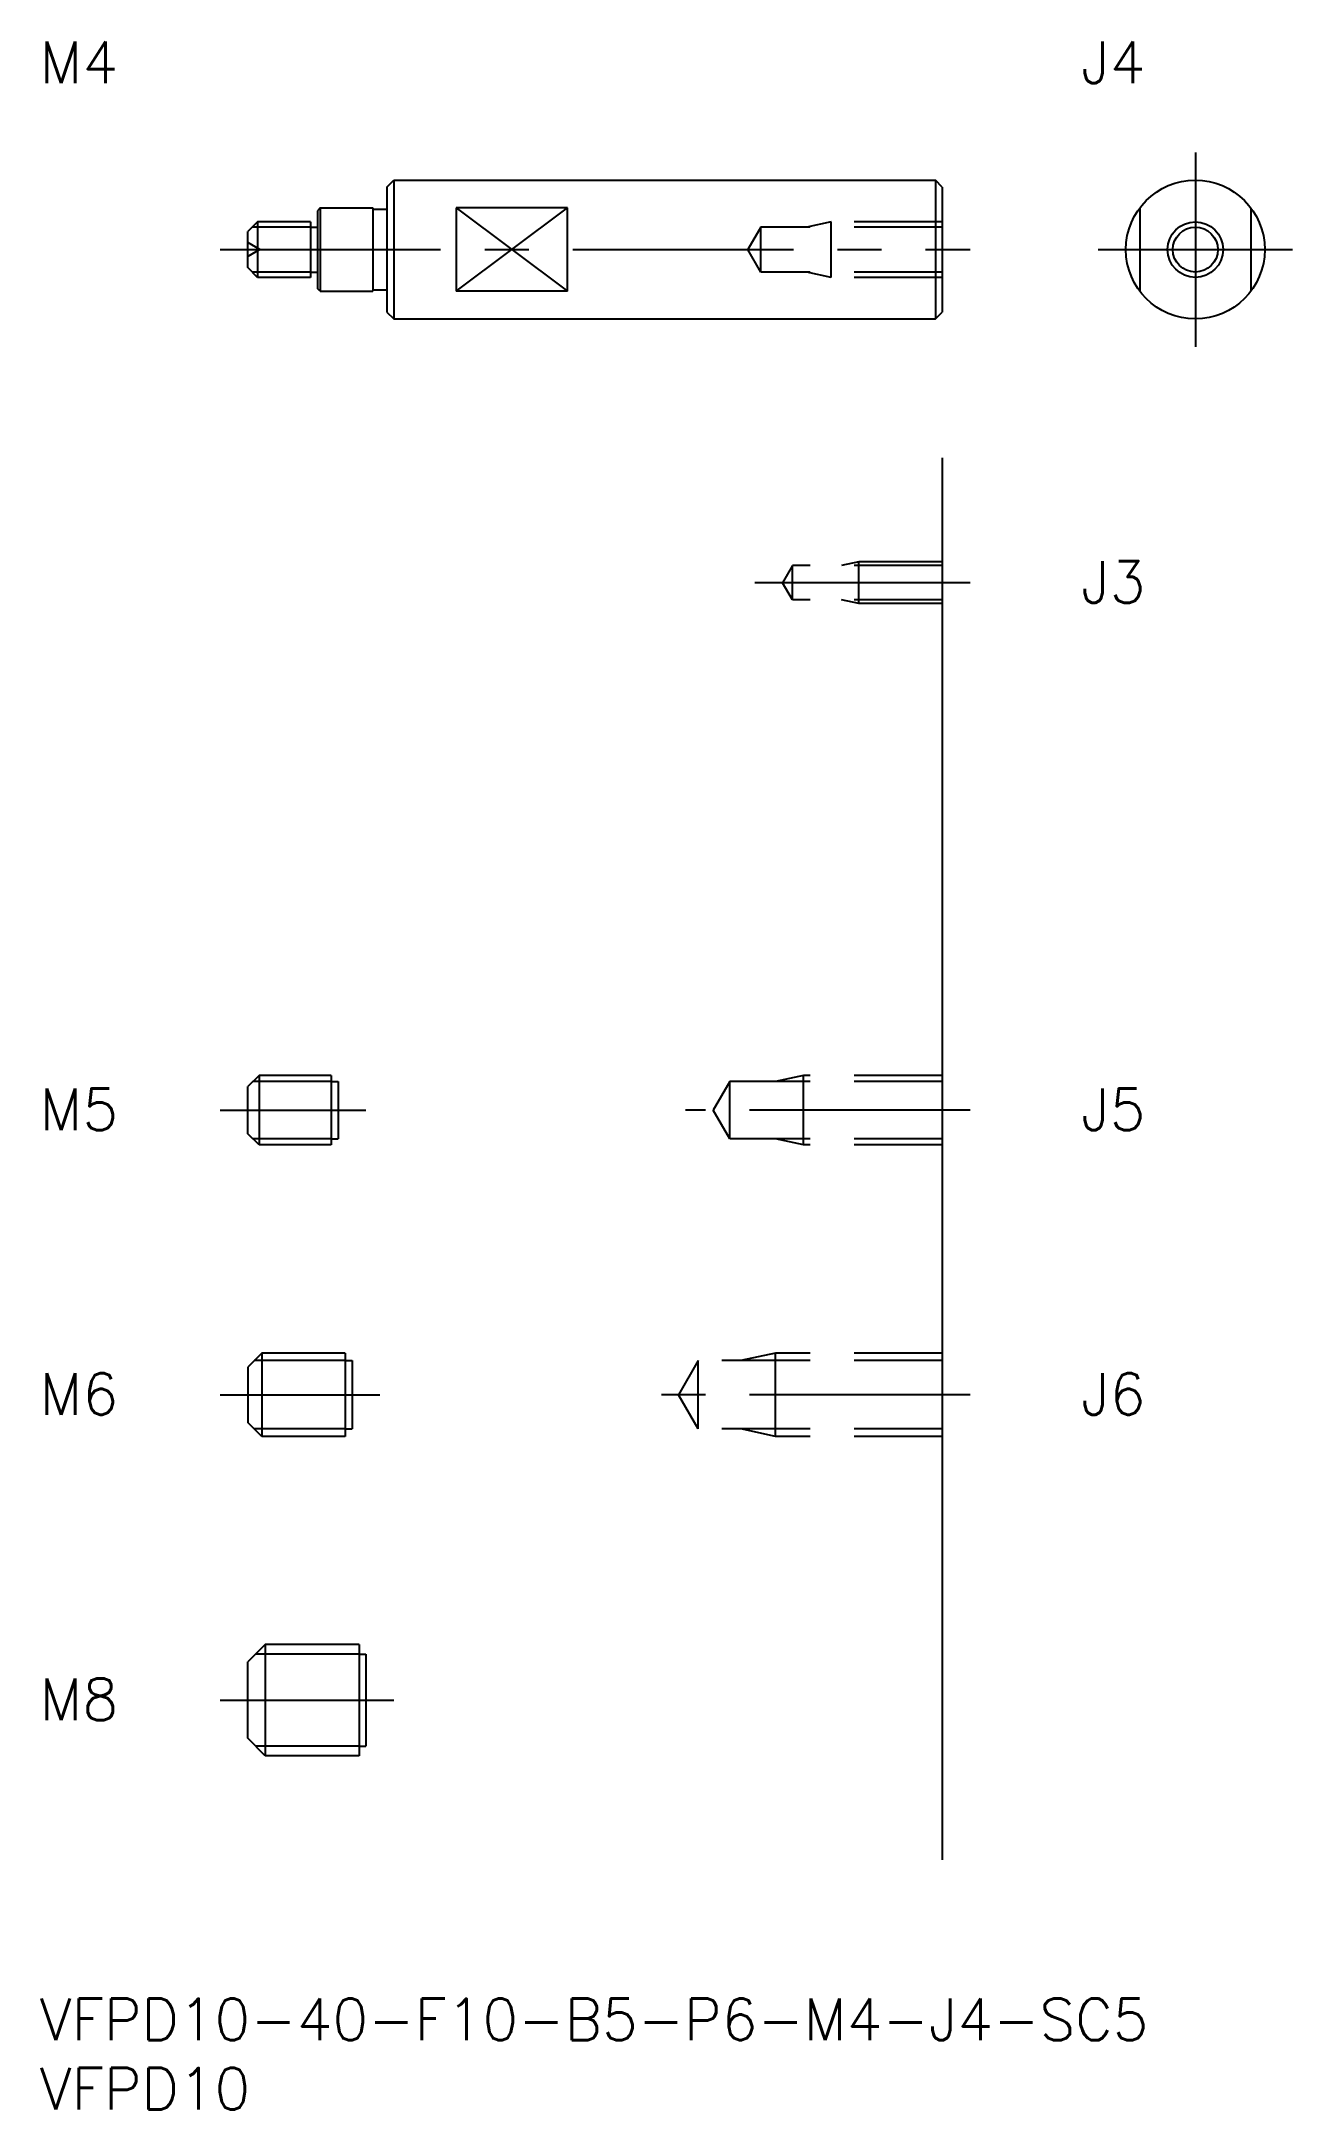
# Model space of a CAD drawing. Extents: x 0 to 90, y -8 to 141.
import ezdxf

# ---------------------------------------------------------------- set-up
doc = ezdxf.new("R2010")
doc.units = 0
doc.header["$LTSCALE"] = 0.5
doc.linetypes.add('CENTER', pattern=[50.8, 31.75, -6.35, 6.35, -6.35])
doc.linetypes.add('DASHED', pattern=[19.05, 12.7, -6.35])
for name, color, linetype in [('MSM_CENTER', 1, 'CENTER'), ('MSM_CONTINUOUS', 7, 'CONTINUOUS'), ('MSM_DASHED', 4, 'DASHED'), ('MSM_NARROW', 5, 'CONTINUOUS'), ('MSM_PART_NUMBER', 7, 'CONTINUOUS')]:
    doc.layers.add(name, color=color, linetype=linetype)
doc.styles.get("Standard").update_dxf_attribs({"font": 'txt.shx', "height": 1, "bigfont": 'bigfont.shx'})

# ---------------------------------------------------------------- blocks, each defined once
blk = doc.blocks.new('*U10')
at = {"layer": 'MSM_PART_NUMBER'}
blk.add_text('VFPD10-40-F10-B5-P6-M4-J4-SC5', height=3, dxfattribs=at).set_placement((0, -3))
blk = doc.blocks.new('*U11')
at = {"layer": 'MSM_PART_NUMBER'}
blk.add_text('VFPD10', height=3, dxfattribs=at).set_placement((0, -8))
blk = doc.blocks.new('*U12')
at = {"layer": 'MSM_PART_NUMBER'}
blk.add_text('M8', height=3, dxfattribs=at).set_placement((0, 20.06))
blk = doc.blocks.new('*U13')
at = {"layer": 'MSM_PART_NUMBER'}
blk.add_text('M6', height=3, dxfattribs=at).set_placement((0, 42.06))
blk = doc.blocks.new('*U14')
at = {"layer": 'MSM_PART_NUMBER'}
blk.add_text('M5', height=3, dxfattribs=at).set_placement((0, 62.56))
blk = doc.blocks.new('*U15')
at = {"layer": 'MSM_PART_NUMBER'}
blk.add_text('J6', height=3, dxfattribs=at).set_placement((75, 42.06))
blk = doc.blocks.new('*U16')
at = {"layer": 'MSM_PART_NUMBER'}
blk.add_text('J5', height=3, dxfattribs=at).set_placement((75, 62.56))
blk = doc.blocks.new('*U17')
at = {"layer": 'MSM_PART_NUMBER'}
blk.add_text('J3', height=3, dxfattribs=at).set_placement((75, 100.56))
blk = doc.blocks.new('*U18')
at = {"layer": 'MSM_PART_NUMBER'}
blk.add_text('M4', height=3, dxfattribs=at).set_placement((0, 138))
blk = doc.blocks.new('*U19')
at = {"layer": 'MSM_PART_NUMBER'}
blk.add_text('J4', height=3, dxfattribs=at).set_placement((75, 138))

msp = doc.modelspace()

# ---------------------------------------------------------------- linework, layer by layer
at = {"layer": 'MSM_CENTER'}
for p, q in [((83.22, 133), (83.22, 119)), ((13, 126), (67, 126)), ((76.22, 126), (90.22, 126)), ((67, 102), (51.5, 102)), ((13, 64), (23.5, 64)), ((67, 64), (46.5, 64)), ((13, 43.5), (24.5, 43.5)), ((67, 43.5), (44, 43.5)), ((13, 21.5), (25.5, 21.5))]:
    msp.add_line(p, q, dxfattribs=at)
at = {"layer": 'MSM_CONTINUOUS'}
for p, q in [((25, 130.5), (25.5, 131)), ((25, 130.5), (25, 121.5)), ((25.5, 131), (64.5, 131)), ((25.5, 131), (25.5, 121)), ((64.5, 131), (64.5, 121)), ((65, 130.5), (64.5, 131)), ((65, 130.5), (65, 121.5)), ((20.2, 129), (20, 128.8)), ((20, 128.8), (20, 123.2)), ((20.2, 129), (20.2, 123)), ((20.2, 129), (24, 129)), ((24, 129), (24, 123)), ((24, 128.9), (25, 128.9)), ((38, 129), (30, 129)), ((30, 129), (30, 123)), ((38, 123), (38, 129)), ((15.7, 128), (15, 127.3)), ((15, 124.7), (15, 127.3)), ((19.5, 128), (15.7, 128)), ((15.7, 128), (15.7, 124)), ((19.5, 128), (19.5, 124)), ((19.5, 127.62), (20, 127.62)), ((15.7, 124), (15, 124.7)), ((19.5, 124), (15.7, 124)), ((19.5, 124.38), (20, 124.38)), ((20.2, 123), (20, 123.2)), ((20.2, 123), (24, 123)), ((24, 123.1), (25, 123.1)), ((38, 123), (30, 123)), ((25, 121.5), (25.5, 121)), ((25.5, 121), (64.5, 121)), ((64.5, 121), (65, 121.5)), ((65, 111), (65, 10)), ((15.8, 66.5), (15, 65.7)), ((15, 62.3), (15, 65.7)), ((21, 66.5), (15.8, 66.5)), ((15.8, 66.5), (15.8, 61.5)), ((21, 66.5), (21, 61.5)), ((21, 66.07), (21.5, 66.07)), ((21.5, 66.07), (21.5, 61.93)), ((15.8, 61.5), (15, 62.3)), ((21, 61.5), (15.8, 61.5)), ((21, 61.93), (21.5, 61.93)), ((16, 46.5), (15, 45.5)), ((22, 46.5), (16, 46.5)), ((16, 46.5), (16, 40.5)), ((22, 46.5), (22, 40.5)), ((15, 45.5), (15, 41.5)), ((22, 45.96), (22.5, 45.96)), ((22.5, 45.96), (22.5, 41.04)), ((16, 40.5), (15, 41.5)), ((22, 40.5), (16, 40.5)), ((22, 41.04), (22.5, 41.04)), ((16.25, 25.5), (15, 24.25)), ((23, 25.5), (16.25, 25.5)), ((16.25, 25.5), (16.25, 17.5)), ((23, 25.5), (23, 17.5)), ((15, 18.75), (15, 24.25)), ((23, 24.82), (23.5, 24.82)), ((23.5, 24.82), (23.5, 18.18)), ((16.25, 17.5), (15, 18.75)), ((23, 18.18), (23.5, 18.18)), ((23, 17.5), (16.25, 17.5))]:
    msp.add_line(p, q, dxfattribs=at)
for radius in [5, 1.62]:
    msp.add_circle((83.22, 126), radius, dxfattribs=at)
at = {"layer": 'MSM_DASHED'}
for p, q in [((79.22, 129), (79.22, 123)), ((87.22, 129), (87.22, 123)), ((51.94, 127.62), (51, 126)), ((65, 127.62), (51.94, 127.62)), ((51.94, 124.38), (51.94, 127.62)), ((57, 128), (55.25, 127.62)), ((65, 128), (57, 128)), ((57, 124), (57, 128)), ((15.87, 126), (15, 126.5)), ((15.87, 126), (15, 125.5)), ((51.94, 124.38), (51, 126)), ((65, 124.38), (51.94, 124.38)), ((57, 124), (55.25, 124.38)), ((65, 124), (57, 124)), ((54.21, 103.23), (53.5, 102)), ((65, 103.23), (54.21, 103.23)), ((54.21, 100.77), (54.21, 103.23)), ((59, 103.5), (57.75, 103.23)), ((65, 103.5), (59, 103.5)), ((59, 100.5), (59, 103.5)), ((54.21, 100.77), (53.5, 102)), ((65, 100.77), (54.21, 100.77)), ((59, 100.5), (57.75, 100.77)), ((65, 100.5), (59, 100.5)), ((49.69, 66.07), (48.5, 64)), ((65, 66.07), (49.69, 66.07)), ((49.69, 61.93), (49.69, 66.07)), ((55, 66.5), (53, 66.07)), ((65, 66.5), (55, 66.5)), ((55, 61.5), (55, 66.5)), ((49.69, 61.93), (48.5, 64)), ((65, 61.93), (49.69, 61.93)), ((55, 61.5), (53, 61.93)), ((65, 61.5), (55, 61.5)), ((53, 46.5), (50.5, 45.96)), ((65, 46.5), (53, 46.5)), ((53, 40.5), (53, 46.5)), ((47.42, 45.96), (46, 43.5)), ((65, 45.96), (47.42, 45.96)), ((47.42, 41.04), (47.42, 45.96)), ((47.42, 41.04), (46, 43.5)), ((65, 41.04), (47.42, 41.04)), ((53, 40.5), (50.5, 41.04)), ((65, 40.5), (53, 40.5))]:
    msp.add_line(p, q, dxfattribs=at)
at = {"layer": 'MSM_NARROW'}
for p, q in [((30, 129), (38, 123)), ((30, 123), (38, 129)), ((19.5, 127.62), (15.32, 127.62)), ((19.5, 124.38), (15.32, 124.38)), ((21, 66.07), (15.37, 66.07)), ((21, 61.93), (15.37, 61.93)), ((22, 45.96), (15.46, 45.96)), ((22, 41.04), (15.46, 41.04)), ((23, 24.82), (15.57, 24.82)), ((23, 18.18), (15.57, 18.18))]:
    msp.add_line(p, q, dxfattribs=at)
msp.add_circle((83.22, 126), 2, dxfattribs=at)

# ---------------------------------------------------------------- block references
at = {"layer": 'MSM_CONTINUOUS'}
for name in ['*U18', '*U19', '*U17', '*U14', '*U16', '*U13', '*U15', '*U12', '*U10', '*U11']:
    msp.add_blockref(name, (0, 0), dxfattribs=at)

doc.saveas('drawing.dxf')
